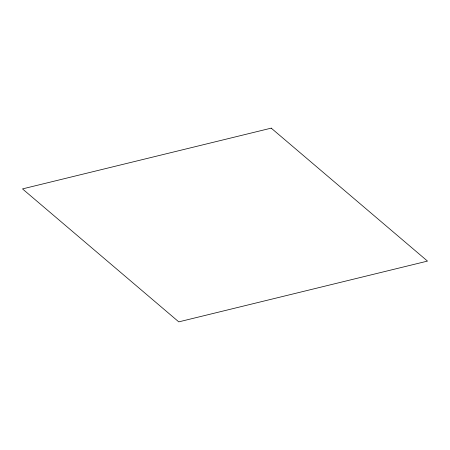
<?xml version="1.0" encoding="UTF-8"?>
<svg xmlns="http://www.w3.org/2000/svg" width="450" height="450" viewBox="0 0 450 450"><rect width="100%" height="100%" fill="white"/><g stroke="black" fill="none" stroke-linecap="round" stroke-linejoin="round"><path stroke-width="0.67" d="M271.215 128.138L22.5 188.904L178.785 321.863L427.5 261.096L271.215 128.138"/></g></svg>
